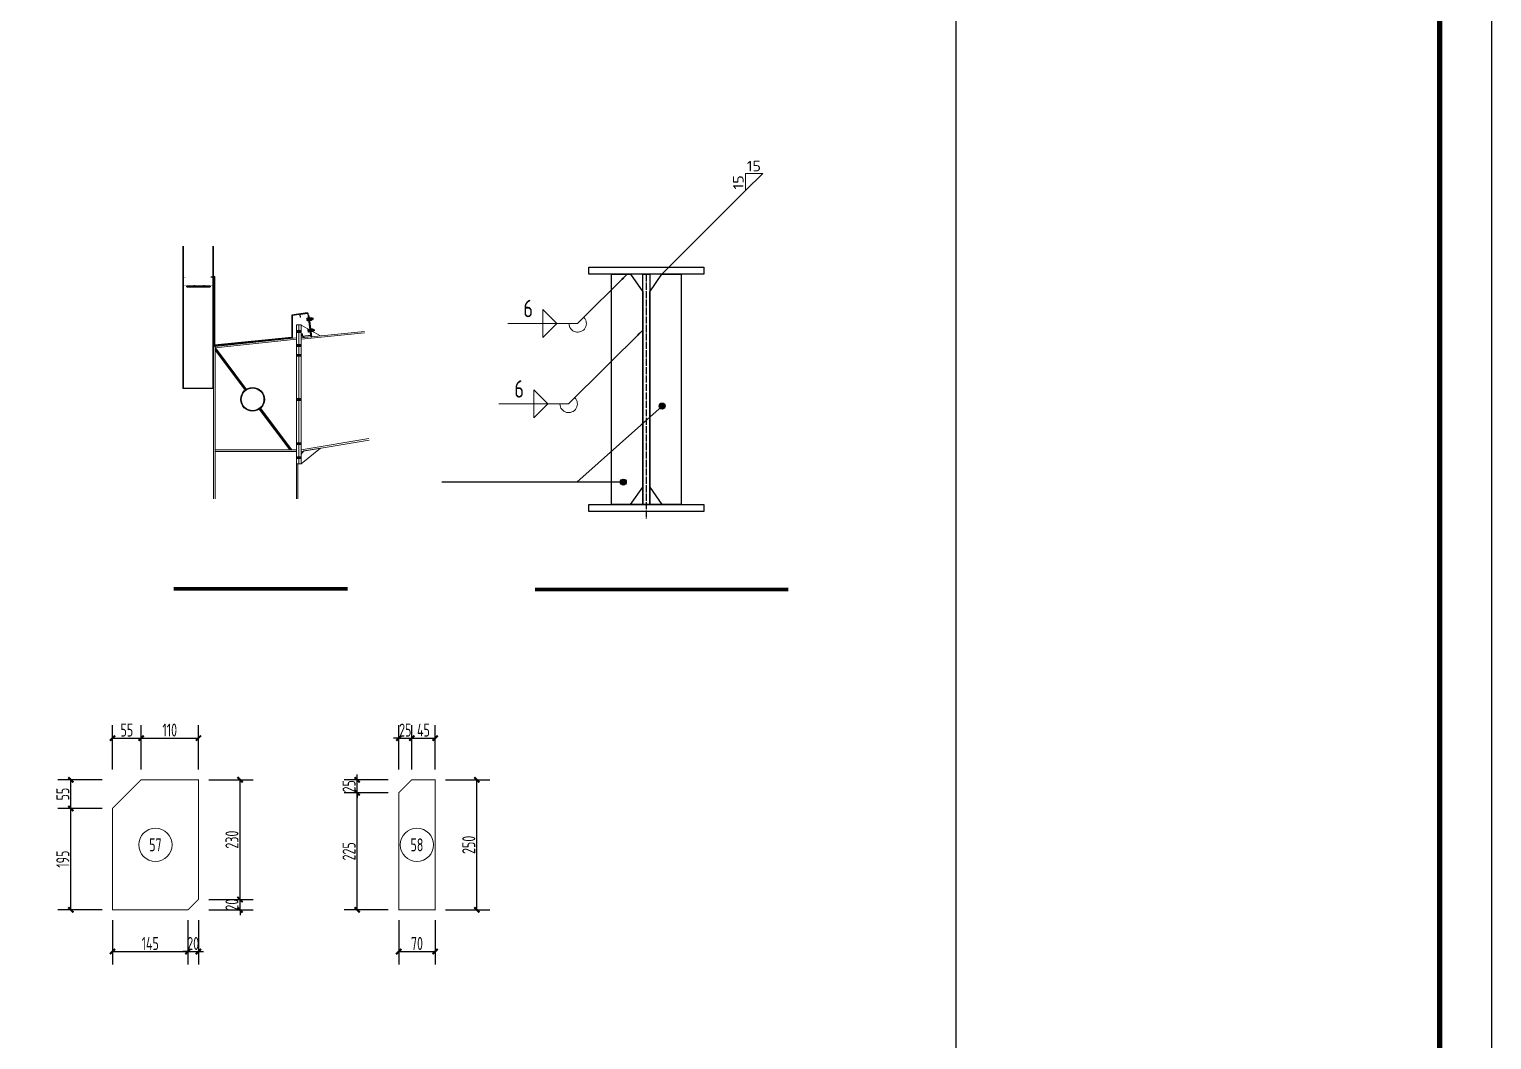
# Model space of a CAD drawing. Extents: x 95752 to 843522, y -411933 to 75567.
# Drawn here: x 237580 to 265683, y -62198 to -42785 of the extents above; entities that cross this region are included whole.
import ezdxf
from ezdxf.enums import TextEntityAlignment as Align

# ---------------------------------------------------------------- set-up
doc = ezdxf.new("R2010")
doc.units = 0
doc.header["$LTSCALE"] = 1000
doc.header["$MEASUREMENT"] = 0
doc.linetypes.add('DOTE', pattern=[2.42, 2, -0.2, 0.02, -0.2])
for name, color, linetype, lineweight in [('10', 7, 'Continuous', 18), ('14', 2, 'Continuous', 20), ('15', 3, 'Continuous', 20), ('尺寸标注', 9, 'Continuous', 18), ('柱子', 3, 'Continuous', 20), ('焊缝标注', 9, 'Continuous', 18), ('编号标注', 9, 'Continuous', 18)]:
    doc.layers.add(name, color=color, linetype=linetype, lineweight=lineweight)
for name, color, linetype in [('320', 2, 'Continuous'), ('AXIS', 3, 'Continuous'), ('DIM_SYMB', 3, 'Continuous'), ('PUB_TITLE', 4, 'Continuous'), ('型钢截面', 2, 'Continuous'), ('拉条', 3, 'Continuous'), ('预埋螺栓', 6, 'Continuous')]:
    doc.layers.add(name, color=color, linetype=linetype)
doc.styles.add('FromPkpm', font='Pkpmeng', dxfattribs={"width": 0.7, "bigfont": 'Pkpmchn'})
doc.styles.get("Standard").update_dxf_attribs({"font": 'gbenor.shx', "bigfont": 'gbcbig.shx'})
doc.dimstyles.new('Pkpm_1.00', dxfattribs={"dimtxt": 250, "dimasz": 100, "dimexe": 250, "dimexo": 0.0625, "dimgap": 30, "dimtad": 1, "dimdec": 0, "dimrnd": 5, "dimzin": 0, "dimdsep": 46, "dimtxsty": 'FromPkpm', "dimblk1": 'ARCHTICK', "dimblk2": 'ARCHTICK', "dimsah": 1, "dimcen": 0.09, "dimadec": 0, "dimazin": 0, "dimtfac": 1, "dimtdec": 0, "dimtix": 1, "dimtmove": 2, "dimatfit": 1, "dimfxl": 1, "dimtolj": 1, "dimtzin": 0, "dimarcsym": 0})

# ---------------------------------------------------------------- blocks, each defined once
blk = doc.blocks.new('A$C475875CE')
at = {"layer": '型钢截面'}
h = blk.add_hatch(dxfattribs=at)
h.set_pattern_fill('LINE', color=256, scale=0.4, angle=-9.754, style=0)
h.set_pattern_definition([(111.032184, (13600.8141, -12750.0163), (1.1853913, 0.45579323), [])])
h.paths.add_polyline_path([(0, 128), (10, 129), (11, 117), (1, 116)])
h = blk.add_hatch(dxfattribs=at)
h.set_pattern_fill('LINE', color=256, scale=0.4, angle=-9.754, style=0)
h.set_pattern_definition([(111.032184, (13612.5558, -12829.4403), (1.1853913, 0.45579323), [])])
h.paths.add_polyline_path([(12, 48), (22, 49), (23, 38), (13, 37)])
at = {"lineweight": 5, "ltscale": 10}
for p, q in [((26, 150, 2), (20, 149, 2)), ((20, 149, 2), (39, 0, 2)), ((30, 125, 2), (24, 124, 2)), ((26, 150, 2), (45, 1, 2)), ((86, 155, 2), (84, 155, 2)), ((86, 155, 2), (86, 155, 2)), ((42, 46, 2), (36, 45, 2)), ((45, 1, 2), (39, 0, 2)), ((101, 36, 2), (99, 36, 2))]:
    blk.add_line(p, q, dxfattribs=at)
at = {"lineweight": 5, "ltscale": 10, "elevation": 2}
for points in [[(86, 155), (84, 172, 0.414214), (81, 175), (27, 170, 0.414214), (24, 167), (44, 11), (100, 16, 0.414214), (103, 19), (101, 36)], [(84, 155), (82, 170, 0.414214), (79, 173), (29, 168, 0.414214), (27, 165), (45, 13), (98, 18, 0.414214), (101, 21), (99, 36)]]:
    blk.add_lwpolyline(points, format="xyb", dxfattribs=at)
at = {"layer": '型钢截面'}
for p, q in [((10, 132, 2), (12, 114, 2)), ((10, 132, 2), (12, 114, 2)), ((22, 129, 2), (10, 128, 2)), ((20, 134, 2), (11, 133, 2)), ((11, 118, 2), (23, 119, 2)), ((13, 113, 2), (23, 114, 2)), ((22, 133, 2), (23, 115, 2)), ((40, 136, 2), (30, 135, 2)), ((30, 134, 2), (31, 116, 2)), ((30, 134, 2), (31, 116, 2)), ((42, 131, 2), (30, 130, 2)), ((31, 120, 2), (43, 121, 2)), ((33, 115, 2), (42, 116, 2)), ((41, 135, 2), (43, 117, 2)), ((21, 52, 2), (23, 35, 2)), ((21, 52, 2), (23, 35, 2)), ((32, 55, 2), (22, 54, 2)), ((34, 50, 2), (22, 49, 2)), ((23, 39, 2), (35, 40, 2)), ((24, 34, 2), (34, 35, 2)), ((33, 54, 2), (35, 36, 2)), ((41, 55, 2), (43, 37, 2)), ((41, 55, 2), (43, 37, 2)), ((52, 57, 2), (42, 56, 2)), ((54, 52, 2), (42, 51, 2)), ((43, 41, 2), (55, 42, 2)), ((44, 36, 2), (54, 37, 2)), ((53, 56, 2), (55, 38, 2))]:
    blk.add_line(p, q, dxfattribs=at)
at = {"layer": '型钢截面', "elevation": 2}
for points in [[(30, 131), (0, 128), (1, 116), (31, 119)], [(42, 52), (12, 48), (13, 37), (43, 40)]]:
    blk.add_lwpolyline(points, close=True, dxfattribs=at)
at = {"layer": '型钢截面'}
for centre, start, end in [((11, 132, 2), 96.0322, 186.0322), ((13, 114, 2), 186.0322, 276.0322), ((21, 133, 2), 6.0322, 96.0322), ((21, 130, 2), 276.0322, 6.0322), ((21, 128, 2), 6.0322, 96.0322), ((22, 120, 2), 276.0322, 6.0322), ((22, 118, 2), 6.0322, 96.0322), ((22, 115, 2), 276.0322, 6.0322), ((31, 134, 2), 96.0322, 186.0322), ((32, 116, 2), 186.0322, 276.0322), ((40, 135, 2), 6.0322, 96.0322), ((41, 132, 2), 276.0322, 6.0322), ((41, 130, 2), 6.0322, 96.0322), ((42, 122, 2), 276.0322, 6.0322), ((42, 120, 2), 6.0322, 96.0322), ((42, 117, 2), 276.0322, 6.0322), ((22, 53, 2), 96.0322, 186.0322), ((24, 35, 2), 186.0322, 276.0322), ((32, 54, 2), 6.0322, 96.0322), ((33, 51, 2), 276.0322, 6.0322), ((33, 49, 2), 6.0322, 96.0322), ((34, 41, 2), 276.0322, 6.0322), ((34, 39, 2), 6.0322, 96.0322), ((34, 36, 2), 276.0322, 6.0322), ((42, 55, 2), 96.0322, 186.0322), ((44, 37, 2), 186.0322, 276.0322), ((52, 56, 2), 6.0322, 96.0322), ((53, 53, 2), 276.0322, 6.0322), ((53, 51, 2), 6.0322, 96.0322), ((54, 43, 2), 276.0322, 6.0322), ((54, 41, 2), 6.0322, 96.0322), ((54, 38, 2), 276.0322, 6.0322)]:
    blk.add_arc(centre, 1, start, end, dxfattribs=at)
blk = doc.blocks.new('GH22112221')
for p, q in [((1891302, -58997, 4), (1891799, -58997, 4)), ((1891302, -59015, 4), (1891799, -59015, 4)), ((1891901, -60318, 4), (1892566, -61207, 4)), ((1891901, -60368, 4), (1892542, -61225, 4)), ((1891871, -61187, 4), (1891211, -61187, 4)), ((1892843, -61628, 4), (1893495, -62498, 4)), ((1892867, -61610, 4), (1893532, -62498, 4))]:
    blk.add_line(p, q)
at = {"color": 1}
for p, q in [((1891460, -59033, 4), (1891460, -58982, 4)), ((1891669, -59033, 4), (1891669, -58982, 4))]:
    blk.add_line(p, q, dxfattribs=at)
at = {"const_width": 6, "elevation": 4}
blk.add_lwpolyline([(1891811, -58817), (1891871, -58817), (1891871, -58997), (1891211, -58997), (1891211, -58817), (1891271, -58817)], dxfattribs=at)
at = {"elevation": 4}
blk.add_lwpolyline([(1891302, -58997), (1891799, -58997), (1891799, -59015), (1891302, -59015)], close=True, dxfattribs=at)
at = {"color": 1, "const_width": 36, "elevation": 4}
for points in [[(1891460, -59015), (1891460, -58997)], [(1891669, -59015), (1891669, -58997)]]:
    blk.add_lwpolyline(points, dxfattribs=at)
at = {"elevation": 4}
for points in [[(1893876, -59569), (1893541, -59620), (1893540, -60096), (1891895, -60264), (1891895, -58795), (1891814, -58809)], [(1893877, -59578), (1893550, -59627), (1893549, -60104), (1891886, -60274), (1891886, -58805), (1891816, -58817)]]:
    blk.add_lwpolyline(points, dxfattribs=at)
for radius in [252, 242]:
    blk.add_circle((1892704, -61418, 4), radius)
at = {"layer": '14'}
for p, q in [((1893641, -59828, 4), (1893689, -59828, 4)), ((1893641, -62798, 4), (1893641, -59828, 4)), ((1893689, -59828, 4), (1893737, -59828, 4)), ((1893689, -62798, 4), (1893689, -59828, 4)), ((1893689, -59828, 4), (1893689, -62798, 4)), ((1893737, -59828, 4), (1893737, -62798, 4)), ((1893737, -59834, 4), (1894155, -60062, 4)), ((1893737, -60044, 4), (1893737, -59834, 4)), ((1891901, -60287, 4), (1893641, -60104, 4)), ((1893641, -60134, 4), (1891901, -60318, 4)), ((1893641, -60104, 4), (1893641, -60134, 4)), ((1893796, -60098, 4), (1893737, -60044, 4)), ((1891901, -60318, 4), (1891901, -60287, 4)), ((1893641, -60644, 4), (1893641, -60614, 4)), ((1893737, -60644, 4), (1893737, -60614, 4)), ((1891901, -62528, 4), (1891901, -62498, 4)), ((1891901, -62498, 4), (1893641, -62498, 4)), ((1893641, -62528, 4), (1891901, -62528, 4)), ((1893641, -62498, 4), (1893641, -62528, 4)), ((1894151, -62460, 4), (1893737, -62798, 4)), ((1893737, -62588, 4), (1893796, -62519, 4)), ((1893737, -62798, 4), (1893737, -62588, 4)), ((1893796, -62519, 4), (1894151, -62460, 4)), ((1893689, -62798, 4), (1893641, -62798, 4)), ((1893737, -62798, 4), (1893689, -62798, 4))]:
    blk.add_line(p, q, dxfattribs=at)
at = {"layer": '柱子'}
for p, q in [((1891211, -61187, 4), (1891211, -58146, 4)), ((1891229, -61187, 4), (1891229, -58146, 4)), ((1891853, -61187, 4), (1891853, -58146, 4)), ((1891871, -61187, 4), (1891871, -58146, 4)), ((1893737, -60104, 4), (1895093, -59968, 4)), ((1893737, -60134, 4), (1895094, -59998, 4)), ((1891871, -60287, 4), (1891901, -60287, 4)), ((1891871, -63545, 4), (1891871, -60287, 4)), ((1891901, -63545, 4), (1891901, -60287, 4)), ((1893737, -62498, 4), (1895188, -62257, 4)), ((1893737, -62528, 4), (1895190, -62287, 4)), ((1893641, -62798, 4), (1893671, -62798, 4)), ((1893641, -63545, 4), (1893641, -62798, 4)), ((1893671, -63545, 4), (1893671, -62798, 4))]:
    blk.add_line(p, q, dxfattribs=at)
at = {"layer": '预埋螺栓', "const_width": 60, "elevation": 4}
for points in [[(1893641, -59969), (1893737, -59969)], [(1893641, -60269), (1893737, -60269)], [(1893641, -60479), (1893737, -60479)], [(1893641, -61421), (1893737, -61421)], [(1893641, -62363), (1893737, -62363)], [(1893641, -62663), (1893737, -62663)]]:
    blk.add_lwpolyline(points, dxfattribs=at)
at = {"xscale": -2.999999999999999, "yscale": 2.999999999999999, "zscale": 2.999999999999997, "rotation": 14.03639966817698}
blk.add_blockref('A$C475875CE', (1894080, -60052, -2), dxfattribs=at)
blk = doc.blocks.new('jkdhj1')
h = blk.add_hatch(color=256)
edge = h.paths.add_edge_path()
edge.add_arc((261171, 201265), 85.5, 0, 360)
h = blk.add_hatch(color=256)
edge = h.paths.add_edge_path()
edge.add_arc((260058, 199084), 85.5, 0, 360)
for p, q in [((260265, 205042), (260615, 204542)), ((260815, 204542), (261165, 205042)), ((258729, 199084), (261171, 201265)), ((260058, 199084), (254850, 199084))]:
    blk.add_line(p, q)
for centre in [(261171, 201265), (260058, 199084)]:
    blk.add_circle(centre, 85.5)
at = {"layer": '10'}
for p, q in [((263565, 207442), (264060, 207937)), ((264060, 207937), (263565, 207937)), ((263565, 207937), (263565, 207442)), ((261165, 205042), (263565, 207442))]:
    blk.add_line(p, q, dxfattribs=at)
at = {"layer": '320'}
for p, q in [((260265, 198442), (260615, 198942)), ((260815, 198942), (261165, 198442))]:
    blk.add_line(p, q, dxfattribs=at)
for points in [[(259065, 205242), (262365, 205242), (262365, 205042), (259065, 205042), (259065, 205242)], [(259715, 205042), (260265, 205042), (260615, 204542), (260615, 198442), (259715, 198442), (259715, 205042)], [(260615, 205042), (260815, 205042), (260815, 198442), (260615, 198442), (260615, 205042)], [(260815, 204542), (261165, 205042), (261715, 205042), (261715, 198442), (260815, 198442), (260815, 204542)], [(259065, 198442), (262365, 198442), (262365, 198242), (259065, 198242), (259065, 198442)]]:
    blk.add_lwpolyline(points, dxfattribs=at)
at = {"layer": 'AXIS', "color": 1, "linetype": 'DOTE', "ltscale": 0.1}
blk.add_line((260715, 205042), (260715, 198042), dxfattribs=at)
at = {"layer": 'DIM_SYMB', "const_width": 105}
blk.add_lwpolyline([(257521, 196002), (264791, 196002)], dxfattribs=at)
at = {"layer": '焊缝标注', "color": 0}
for p, q in [((260165, 205042), (258748, 203631)), ((258148, 203631), (257748, 204031)), ((257748, 203631), (257748, 204031)), ((258748, 203631), (256748, 203631)), ((258148, 203631), (257748, 203231)), ((257748, 203631), (257748, 203231)), ((260615, 203442), (258490, 201325)), ((257890, 201325), (257490, 201725)), ((257490, 201325), (257490, 201725)), ((258490, 201325), (256490, 201325)), ((257890, 201325), (257490, 200925)), ((257490, 201325), (257490, 200925))]:
    blk.add_line(p, q, dxfattribs=at)
for centre in [(258748, 203631), (258490, 201325)]:
    blk.add_arc(centre, 250, 180, 44.8859, dxfattribs=at)
for points in [[(260165, 205042), (260002, 204922), (260045, 204880)], [(260615, 203442), (260452, 203322), (260495, 203280)]]:
    blk.add_solid(points, dxfattribs=at)
at = {"layer": '10', "width": 1.495304}
blk.add_text('15', height=300, dxfattribs=at).set_placement((263597, 207996), (264005, 207996), align=Align.FIT)
at = {"layer": '10', "width": 1.495293}
blk.add_text('15', height=300, rotation=90, dxfattribs=at).set_placement((263506, 207474), (263506, 207882), align=Align.FIT)
at = {"layer": '焊缝标注', "color": 0, "width": 1.120731}
for p, p2 in [((257188, 203811), (257468, 203811)), ((256930, 201505), (257210, 201505))]:
    blk.add_text('6', height=500, dxfattribs=at).set_placement(p, p2, align=Align.FIT)
blk = doc.blocks.new('_ArchTick')
at = {"color": 0, "linetype": 'ByBlock', "const_width": 0.4}
blk.add_lwpolyline([(-0.5, -0.5), (0.5, 0.5)], dxfattribs=at)
blk = doc.blocks.new('*D439')
at = {"layer": 'Defpoints', "color": 0, "linetype": 'Continuous', "transparency": 16777216}
for p in [(239180, -59704), (240630, -59704), (240630, -60504)]:
    blk.add_point(p, dxfattribs=at)
at = {"layer": '尺寸标注', "color": 0, "linetype": 'Continuous', "lineweight": -2, "transparency": 16777216}
for p, q in [((239180, -59904), (239180, -60754)), ((240630, -59904), (240630, -60754)), ((239180, -60504), (240630, -60504))]:
    blk.add_line(p, q, dxfattribs=at)
at = {"layer": '尺寸标注', "color": 0, "linetype": 'Continuous', "lineweight": -2, "transparency": 16777216, "xscale": 100, "yscale": 100, "zscale": 100, "rotation": 180}
blk.add_blockref('_ArchTick', (239180, -60504), dxfattribs=at)
at = {"layer": '尺寸标注', "color": 0, "linetype": 'Continuous', "lineweight": -2, "transparency": 16777216, "xscale": 100, "yscale": 100, "zscale": 100}
blk.add_blockref('_ArchTick', (240630, -60504), dxfattribs=at)
at = {"layer": '尺寸标注', "color": 0, "linetype": 'Continuous', "lineweight": 18, "transparency": 16777216, "insert": (239905, -60349), "char_height": 250, "attachment_point": 5, "style": 'FromPkpm'}
blk.add_mtext('\\A1;145', dxfattribs=at)
blk = doc.blocks.new('*D440')
at = {"layer": 'Defpoints', "color": 0, "linetype": 'Continuous', "transparency": 16777216}
for p in [(240630, -59704), (240830, -59704), (240830, -60504)]:
    blk.add_point(p, dxfattribs=at)
at = {"layer": '尺寸标注', "color": 0, "linetype": 'Continuous', "lineweight": -2, "transparency": 16777216}
for p, q in [((240630, -59904), (240630, -60754)), ((240830, -59904), (240830, -60754)), ((240630, -60504), (240530, -60504)), ((240630, -60504), (240830, -60504)), ((240830, -60504), (240930, -60504))]:
    blk.add_line(p, q, dxfattribs=at)
at = {"layer": '尺寸标注', "color": 0, "linetype": 'Continuous', "lineweight": -2, "transparency": 16777216, "xscale": 100, "yscale": 100, "zscale": 100}
blk.add_blockref('_ArchTick', (240630, -60504), dxfattribs=at)
at = {"layer": '尺寸标注', "color": 0, "linetype": 'Continuous', "lineweight": -2, "transparency": 16777216, "xscale": 100, "yscale": 100, "zscale": 100, "rotation": 180}
blk.add_blockref('_ArchTick', (240830, -60504), dxfattribs=at)
at = {"layer": '尺寸标注', "color": 0, "linetype": 'Continuous', "lineweight": 18, "transparency": 16777216, "insert": (240730, -60349), "char_height": 250, "attachment_point": 5, "style": 'FromPkpm'}
blk.add_mtext('\\A1;20', dxfattribs=at)
blk = doc.blocks.new('*D441')
at = {"layer": 'Defpoints', "color": 0, "linetype": 'Continuous', "transparency": 16777216}
for p in [(239730, -56404), (239180, -57204), (239730, -57204)]:
    blk.add_point(p, dxfattribs=at)
at = {"layer": '尺寸标注', "color": 0, "linetype": 'Continuous', "lineweight": -2, "transparency": 16777216}
for p, q in [((239180, -57004), (239180, -56154)), ((239730, -57004), (239730, -56154)), ((239180, -56404), (239730, -56404))]:
    blk.add_line(p, q, dxfattribs=at)
at = {"layer": '尺寸标注', "color": 0, "linetype": 'Continuous', "lineweight": -2, "transparency": 16777216, "xscale": 100, "yscale": 100, "zscale": 100, "rotation": 180}
blk.add_blockref('_ArchTick', (239180, -56404), dxfattribs=at)
at = {"layer": '尺寸标注', "color": 0, "linetype": 'Continuous', "lineweight": -2, "transparency": 16777216, "xscale": 100, "yscale": 100, "zscale": 100}
blk.add_blockref('_ArchTick', (239730, -56404), dxfattribs=at)
at = {"layer": '尺寸标注', "color": 0, "linetype": 'Continuous', "lineweight": 18, "transparency": 16777216, "insert": (239455, -56249), "char_height": 250, "attachment_point": 5, "style": 'FromPkpm'}
blk.add_mtext('\\A1;55', dxfattribs=at)
blk = doc.blocks.new('*D442')
at = {"layer": 'Defpoints', "color": 0, "linetype": 'Continuous', "transparency": 16777216}
for p in [(240830, -56404), (239730, -57204), (240830, -57204)]:
    blk.add_point(p, dxfattribs=at)
at = {"layer": '尺寸标注', "color": 0, "linetype": 'Continuous', "lineweight": -2, "transparency": 16777216}
for p, q in [((239730, -57004), (239730, -56154)), ((240830, -57004), (240830, -56154)), ((239730, -56404), (240830, -56404))]:
    blk.add_line(p, q, dxfattribs=at)
at = {"layer": '尺寸标注', "color": 0, "linetype": 'Continuous', "lineweight": -2, "transparency": 16777216, "xscale": 100, "yscale": 100, "zscale": 100, "rotation": 180}
blk.add_blockref('_ArchTick', (239730, -56404), dxfattribs=at)
at = {"layer": '尺寸标注', "color": 0, "linetype": 'Continuous', "lineweight": -2, "transparency": 16777216, "xscale": 100, "yscale": 100, "zscale": 100}
blk.add_blockref('_ArchTick', (240830, -56404), dxfattribs=at)
at = {"layer": '尺寸标注', "color": 0, "linetype": 'Continuous', "lineweight": 18, "transparency": 16777216, "insert": (240280, -56249), "char_height": 250, "attachment_point": 5, "style": 'FromPkpm'}
blk.add_mtext('\\A1;110', dxfattribs=at)
blk = doc.blocks.new('*D443')
at = {"layer": 'Defpoints', "color": 0, "linetype": 'Continuous', "transparency": 16777216}
for p in [(240830, -59504), (241630, -59504), (240830, -59704)]:
    blk.add_point(p, dxfattribs=at)
at = {"layer": '尺寸标注', "color": 0, "linetype": 'Continuous', "lineweight": -2, "transparency": 16777216}
for p, q in [((241030, -59504), (241880, -59504)), ((241630, -59504), (241630, -59404)), ((241630, -59704), (241630, -59504)), ((241030, -59704), (241880, -59704)), ((241630, -59704), (241630, -59804))]:
    blk.add_line(p, q, dxfattribs=at)
at = {"layer": '尺寸标注', "color": 0, "linetype": 'Continuous', "lineweight": -2, "transparency": 16777216, "xscale": 100, "yscale": 100, "zscale": 100}
for p, rotation in [((241630, -59504), 270), ((241630, -59704), 90)]:
    blk.add_blockref('_ArchTick', p, dxfattribs=dict(at, rotation=rotation))
at = {"layer": '尺寸标注', "color": 0, "linetype": 'Continuous', "lineweight": 18, "transparency": 16777216, "insert": (241475, -59604), "char_height": 250, "attachment_point": 5, "rotation": 90, "style": 'FromPkpm'}
blk.add_mtext('\\A1;20', dxfattribs=at)
blk = doc.blocks.new('*D444')
at = {"layer": 'Defpoints', "color": 0, "linetype": 'Continuous', "transparency": 16777216}
for p in [(240830, -57204), (241630, -57204), (240830, -59504)]:
    blk.add_point(p, dxfattribs=at)
at = {"layer": '尺寸标注', "color": 0, "linetype": 'Continuous', "lineweight": -2, "transparency": 16777216}
for p, q in [((241030, -57204), (241880, -57204)), ((241630, -59504), (241630, -57204)), ((241030, -59504), (241880, -59504))]:
    blk.add_line(p, q, dxfattribs=at)
at = {"layer": '尺寸标注', "color": 0, "linetype": 'Continuous', "lineweight": -2, "transparency": 16777216, "xscale": 100, "yscale": 100, "zscale": 100}
for p, rotation in [((241630, -57204), 90), ((241630, -59504), 270)]:
    blk.add_blockref('_ArchTick', p, dxfattribs=dict(at, rotation=rotation))
at = {"layer": '尺寸标注', "color": 0, "linetype": 'Continuous', "lineweight": 18, "transparency": 16777216, "insert": (241475, -58354), "char_height": 250, "attachment_point": 5, "rotation": 90, "style": 'FromPkpm'}
blk.add_mtext('\\A1;230', dxfattribs=at)
blk = doc.blocks.new('*D445')
at = {"layer": 'Defpoints', "color": 0, "linetype": 'Continuous', "transparency": 16777216}
for p in [(238380, -57754), (239180, -57754), (239180, -59704)]:
    blk.add_point(p, dxfattribs=at)
at = {"layer": '尺寸标注', "color": 0, "linetype": 'Continuous', "lineweight": -2, "transparency": 16777216}
for p, q in [((238980, -57754), (238130, -57754)), ((238380, -59704), (238380, -57754)), ((238980, -59704), (238130, -59704))]:
    blk.add_line(p, q, dxfattribs=at)
at = {"layer": '尺寸标注', "color": 0, "linetype": 'Continuous', "lineweight": -2, "transparency": 16777216, "xscale": 100, "yscale": 100, "zscale": 100}
for p, rotation in [((238380, -57754), 90), ((238380, -59704), 270)]:
    blk.add_blockref('_ArchTick', p, dxfattribs=dict(at, rotation=rotation))
at = {"layer": '尺寸标注', "color": 0, "linetype": 'Continuous', "lineweight": 18, "transparency": 16777216, "insert": (238225, -58729), "char_height": 250, "attachment_point": 5, "rotation": 90, "style": 'FromPkpm'}
blk.add_mtext('\\A1;195', dxfattribs=at)
blk = doc.blocks.new('*D446')
at = {"layer": 'Defpoints', "color": 0, "linetype": 'Continuous', "transparency": 16777216}
for p in [(238380, -57204), (239180, -57204), (239180, -57754)]:
    blk.add_point(p, dxfattribs=at)
at = {"layer": '尺寸标注', "color": 0, "linetype": 'Continuous', "lineweight": -2, "transparency": 16777216}
for p, q in [((238980, -57204), (238130, -57204)), ((238380, -57754), (238380, -57204)), ((238980, -57754), (238130, -57754))]:
    blk.add_line(p, q, dxfattribs=at)
at = {"layer": '尺寸标注', "color": 0, "linetype": 'Continuous', "lineweight": -2, "transparency": 16777216, "xscale": 100, "yscale": 100, "zscale": 100}
for p, rotation in [((238380, -57204), 90), ((238380, -57754), 270)]:
    blk.add_blockref('_ArchTick', p, dxfattribs=dict(at, rotation=rotation))
at = {"layer": '尺寸标注', "color": 0, "linetype": 'Continuous', "lineweight": 18, "transparency": 16777216, "insert": (238225, -57479), "char_height": 250, "attachment_point": 5, "rotation": 90, "style": 'FromPkpm'}
blk.add_mtext('\\A1;55', dxfattribs=at)
blk = doc.blocks.new('*D447')
at = {"layer": 'Defpoints', "color": 0, "linetype": 'Continuous', "transparency": 16777216}
for p in [(244680, -59704), (245380, -59704), (245380, -60504)]:
    blk.add_point(p, dxfattribs=at)
at = {"layer": '尺寸标注', "color": 0, "linetype": 'Continuous', "lineweight": -2, "transparency": 16777216}
for p, q in [((244680, -59904), (244680, -60754)), ((245380, -59904), (245380, -60754)), ((244680, -60504), (245380, -60504))]:
    blk.add_line(p, q, dxfattribs=at)
at = {"layer": '尺寸标注', "color": 0, "linetype": 'Continuous', "lineweight": -2, "transparency": 16777216, "xscale": 100, "yscale": 100, "zscale": 100, "rotation": 180}
blk.add_blockref('_ArchTick', (244680, -60504), dxfattribs=at)
at = {"layer": '尺寸标注', "color": 0, "linetype": 'Continuous', "lineweight": -2, "transparency": 16777216, "xscale": 100, "yscale": 100, "zscale": 100}
blk.add_blockref('_ArchTick', (245380, -60504), dxfattribs=at)
at = {"layer": '尺寸标注', "color": 0, "linetype": 'Continuous', "lineweight": 18, "transparency": 16777216, "insert": (245030, -60349), "char_height": 250, "attachment_point": 5, "style": 'FromPkpm'}
blk.add_mtext('\\A1;70', dxfattribs=at)
blk = doc.blocks.new('*D448')
at = {"layer": 'Defpoints', "color": 0, "linetype": 'Continuous', "transparency": 16777216}
for p in [(244930, -56404), (244680, -57204), (244930, -57204)]:
    blk.add_point(p, dxfattribs=at)
at = {"layer": '尺寸标注', "color": 0, "linetype": 'Continuous', "lineweight": -2, "transparency": 16777216}
for p, q in [((244680, -57004), (244680, -56154)), ((244930, -57004), (244930, -56154)), ((244680, -56404), (244580, -56404)), ((244680, -56404), (244930, -56404)), ((244930, -56404), (245030, -56404))]:
    blk.add_line(p, q, dxfattribs=at)
at = {"layer": '尺寸标注', "color": 0, "linetype": 'Continuous', "lineweight": -2, "transparency": 16777216, "xscale": 100, "yscale": 100, "zscale": 100}
blk.add_blockref('_ArchTick', (244680, -56404), dxfattribs=at)
at = {"layer": '尺寸标注', "color": 0, "linetype": 'Continuous', "lineweight": -2, "transparency": 16777216, "xscale": 100, "yscale": 100, "zscale": 100, "rotation": 180}
blk.add_blockref('_ArchTick', (244930, -56404), dxfattribs=at)
at = {"layer": '尺寸标注', "color": 0, "linetype": 'Continuous', "lineweight": 18, "transparency": 16777216, "insert": (244805, -56249), "char_height": 250, "attachment_point": 5, "style": 'FromPkpm'}
blk.add_mtext('\\A1;25', dxfattribs=at)
blk = doc.blocks.new('*D449')
at = {"layer": 'Defpoints', "color": 0, "linetype": 'Continuous', "transparency": 16777216}
for p in [(245380, -56404), (244930, -57204), (245380, -57204)]:
    blk.add_point(p, dxfattribs=at)
at = {"layer": '尺寸标注', "color": 0, "linetype": 'Continuous', "lineweight": -2, "transparency": 16777216}
for p, q in [((244930, -57004), (244930, -56154)), ((245380, -57004), (245380, -56154)), ((244930, -56404), (245380, -56404))]:
    blk.add_line(p, q, dxfattribs=at)
at = {"layer": '尺寸标注', "color": 0, "linetype": 'Continuous', "lineweight": -2, "transparency": 16777216, "xscale": 100, "yscale": 100, "zscale": 100, "rotation": 180}
blk.add_blockref('_ArchTick', (244930, -56404), dxfattribs=at)
at = {"layer": '尺寸标注', "color": 0, "linetype": 'Continuous', "lineweight": -2, "transparency": 16777216, "xscale": 100, "yscale": 100, "zscale": 100}
blk.add_blockref('_ArchTick', (245380, -56404), dxfattribs=at)
at = {"layer": '尺寸标注', "color": 0, "linetype": 'Continuous', "lineweight": 18, "transparency": 16777216, "insert": (245155, -56249), "char_height": 250, "attachment_point": 5, "style": 'FromPkpm'}
blk.add_mtext('\\A1;45', dxfattribs=at)
blk = doc.blocks.new('*D450')
at = {"layer": 'Defpoints', "color": 0, "linetype": 'Continuous', "transparency": 16777216}
for p in [(245380, -57204), (246180, -57204), (245380, -59704)]:
    blk.add_point(p, dxfattribs=at)
at = {"layer": '尺寸标注', "color": 0, "linetype": 'Continuous', "lineweight": -2, "transparency": 16777216}
for p, q in [((245580, -57204), (246430, -57204)), ((246180, -59704), (246180, -57204)), ((245580, -59704), (246430, -59704))]:
    blk.add_line(p, q, dxfattribs=at)
at = {"layer": '尺寸标注', "color": 0, "linetype": 'Continuous', "lineweight": -2, "transparency": 16777216, "xscale": 100, "yscale": 100, "zscale": 100}
for p, rotation in [((246180, -57204), 90), ((246180, -59704), 270)]:
    blk.add_blockref('_ArchTick', p, dxfattribs=dict(at, rotation=rotation))
at = {"layer": '尺寸标注', "color": 0, "linetype": 'Continuous', "lineweight": 18, "transparency": 16777216, "insert": (246025, -58454), "char_height": 250, "attachment_point": 5, "rotation": 90, "style": 'FromPkpm'}
blk.add_mtext('\\A1;250', dxfattribs=at)
blk = doc.blocks.new('*D451')
at = {"layer": 'Defpoints', "color": 0, "linetype": 'Continuous', "transparency": 16777216}
for p in [(243880, -57454), (244680, -57454), (244680, -59704)]:
    blk.add_point(p, dxfattribs=at)
at = {"layer": '尺寸标注', "color": 0, "linetype": 'Continuous', "lineweight": -2, "transparency": 16777216}
for p, q in [((244480, -57454), (243630, -57454)), ((243880, -59704), (243880, -57454)), ((244480, -59704), (243630, -59704))]:
    blk.add_line(p, q, dxfattribs=at)
at = {"layer": '尺寸标注', "color": 0, "linetype": 'Continuous', "lineweight": -2, "transparency": 16777216, "xscale": 100, "yscale": 100, "zscale": 100}
for p, rotation in [((243880, -57454), 90), ((243880, -59704), 270)]:
    blk.add_blockref('_ArchTick', p, dxfattribs=dict(at, rotation=rotation))
at = {"layer": '尺寸标注', "color": 0, "linetype": 'Continuous', "lineweight": 18, "transparency": 16777216, "insert": (243725, -58579), "char_height": 250, "attachment_point": 5, "rotation": 90, "style": 'FromPkpm'}
blk.add_mtext('\\A1;225', dxfattribs=at)
blk = doc.blocks.new('*D452')
at = {"layer": 'Defpoints', "color": 0, "linetype": 'Continuous', "transparency": 16777216}
for p in [(243880, -57204), (244680, -57204), (244680, -57454)]:
    blk.add_point(p, dxfattribs=at)
at = {"layer": '尺寸标注', "color": 0, "linetype": 'Continuous', "lineweight": -2, "transparency": 16777216}
for p, q in [((244480, -57204), (243630, -57204)), ((243880, -57204), (243880, -57104)), ((243880, -57454), (243880, -57204)), ((244480, -57454), (243630, -57454)), ((243880, -57454), (243880, -57554))]:
    blk.add_line(p, q, dxfattribs=at)
at = {"layer": '尺寸标注', "color": 0, "linetype": 'Continuous', "lineweight": -2, "transparency": 16777216, "xscale": 100, "yscale": 100, "zscale": 100}
for p, rotation in [((243880, -57204), 270), ((243880, -57454), 90)]:
    blk.add_blockref('_ArchTick', p, dxfattribs=dict(at, rotation=rotation))
at = {"layer": '尺寸标注', "color": 0, "linetype": 'Continuous', "lineweight": 18, "transparency": 16777216, "insert": (243725, -57329), "char_height": 250, "attachment_point": 5, "rotation": 90, "style": 'FromPkpm'}
blk.add_mtext('\\A1;25', dxfattribs=at)

msp = doc.modelspace()

# ---------------------------------------------------------------- linework, layer by layer
at = {"color": 2}
msp.add_lwpolyline([(255382.8, -92953.3), (264682.8, -92953.3), (264682.8, -10853.3), (255382.8, -10853.3)], close=True, dxfattribs=at)
at = {"layer": '15', "ltscale": 100, "const_width": 20}
for points in [[(239179.6, -59703.6), (240629.6, -59703.6), (240829.6, -59503.6), (240829.6, -57203.6), (239729.6, -57203.6), (239179.6, -57753.6), (239179.6, -59703.6)], [(244679.6, -59703.6), (245379.6, -59703.6), (245379.6, -57203.6), (244929.6, -57203.6), (244679.6, -57453.6), (244679.6, -59703.6)]]:
    msp.add_lwpolyline(points, close=True, dxfattribs=at)
at = {"layer": 'DIM_SYMB', "const_width": 70}
msp.add_lwpolyline([(240358.2, -53536.7), (243700.3, -53536.7)], dxfattribs=at)
at = {"layer": 'PUB_TITLE'}
msp.add_lwpolyline([(146782.8, -93953.3), (265682.8, -93953.3), (265682.8, -9853.3), (146782.8, -9853.3)], close=True, dxfattribs=at)
at = {"layer": 'PUB_TITLE', "const_width": 100}
msp.add_lwpolyline([(149282.8, -92953.3), (264682.8, -92953.3), (264682.8, -10853.3), (149282.8, -10853.3)], close=True, dxfattribs=at)
at = {"layer": '编号标注', "color": 0, "lineweight": 18, "ltscale": 100}
for centre in [(240004.6, -58453.6), (245029.6, -58453.6)]:
    msp.add_circle(centre, 320, dxfattribs=at)

# ---------------------------------------------------------------- block references
at = {"xscale": 0.6700000000000002, "yscale": 0.6700000000000002, "zscale": 0.6700000000000002}
msp.add_blockref('jkdhj1', (74756.8, -184871.2), dxfattribs=at)
at = {"layer": '拉条', "lineweight": -3, "xscale": 0.9, "yscale": 0.9, "zscale": 0.9}
msp.add_blockref('GH22112221', (-1461561.4, 5381.1), dxfattribs=at)

# ---------------------------------------------------------------- texts
at = {"layer": '编号标注', "color": 0, "style": 'FromPkpm', "width": 0.7}
for s, p in [('57', (240004.6, -58453.6)), ('58', (245029.6, -58453.6))]:
    msp.add_text(s, height=250, dxfattribs=at).set_placement(p, align=Align.MIDDLE_CENTER)

# ---------------------------------------------------------------- dimensions: what is measured, and where the dimension line sits
at = {"layer": '尺寸标注', "color": 0, "linetype": 'Continuous', "lineweight": 18}
for base, p1, p2, text, picture, middle in [((239729.6, -56403.6), (239179.6, -57203.6), (239729.6, -57203.6), '55', '*D441', (239454.6, -56248.6)), ((240829.6, -56403.6), (239729.6, -57203.6), (240829.6, -57203.6), '110', '*D442', (240279.6, -56248.6)), ((244929.6, -56403.6), (244679.6, -57203.6), (244929.6, -57203.6), '25', '*D448', (244804.6, -56248.6)), ((245379.6, -56403.6), (244929.6, -57203.6), (245379.6, -57203.6), '45', '*D449', (245154.6, -56248.6)), ((240629.6, -60503.6), (239179.6, -59703.6), (240629.6, -59703.6), '145', '*D439', (239904.6, -60348.6)), ((240829.6, -60503.6), (240629.6, -59703.6), (240829.6, -59703.6), '20', '*D440', (240729.6, -60348.6)), ((245379.6, -60503.6), (244679.6, -59703.6), (245379.6, -59703.6), '70', '*D447', (245029.6, -60348.6))]:
    dim = msp.add_linear_dim(base=base, p1=p1, p2=p2, text=text, dimstyle='Pkpm_1.00', override={"dimexo": 200, "dimtad": 1, "dimjust": 0, "dimtih": 0, "dimtoh": 0, "dimtix": 1, "dimtmove": 0, "dimatfit": 3}, dxfattribs=at)
    dim.commit()
    dim.dimension.update_dxf_attribs({"geometry": picture, "text_midpoint": middle})
for base, p1, p2, text, picture, middle in [((238379.6, -57203.6), (239179.6, -57753.6), (239179.6, -57203.6), '55', '*D446', (238224.6, -57478.6)), ((241629.6, -57203.6), (240829.6, -59503.6), (240829.6, -57203.6), '230', '*D444', (241474.6, -58353.6)), ((243879.6, -57203.6), (244679.6, -57453.6), (244679.6, -57203.6), '25', '*D452', (243724.6, -57328.6)), ((246179.6, -57203.6), (245379.6, -59703.6), (245379.6, -57203.6), '250', '*D450', (246024.6, -58453.6)), ((243879.6, -57453.6), (244679.6, -59703.6), (244679.6, -57453.6), '225', '*D451', (243724.6, -58578.6)), ((238379.6, -57753.6), (239179.6, -59703.6), (239179.6, -57753.6), '195', '*D445', (238224.6, -58728.6)), ((241629.6, -59503.6), (240829.6, -59703.6), (240829.6, -59503.6), '20', '*D443', (241474.6, -59603.6))]:
    dim = msp.add_linear_dim(base=base, p1=p1, p2=p2, angle=90, text=text, dimstyle='Pkpm_1.00', override={"dimexo": 200, "dimtad": 1, "dimjust": 0, "dimtih": 0, "dimtoh": 0, "dimtix": 1, "dimtmove": 0, "dimatfit": 3}, dxfattribs=at)
    dim.commit()
    dim.dimension.update_dxf_attribs({"geometry": picture, "text_midpoint": middle})

doc.saveas('drawing.dxf')
